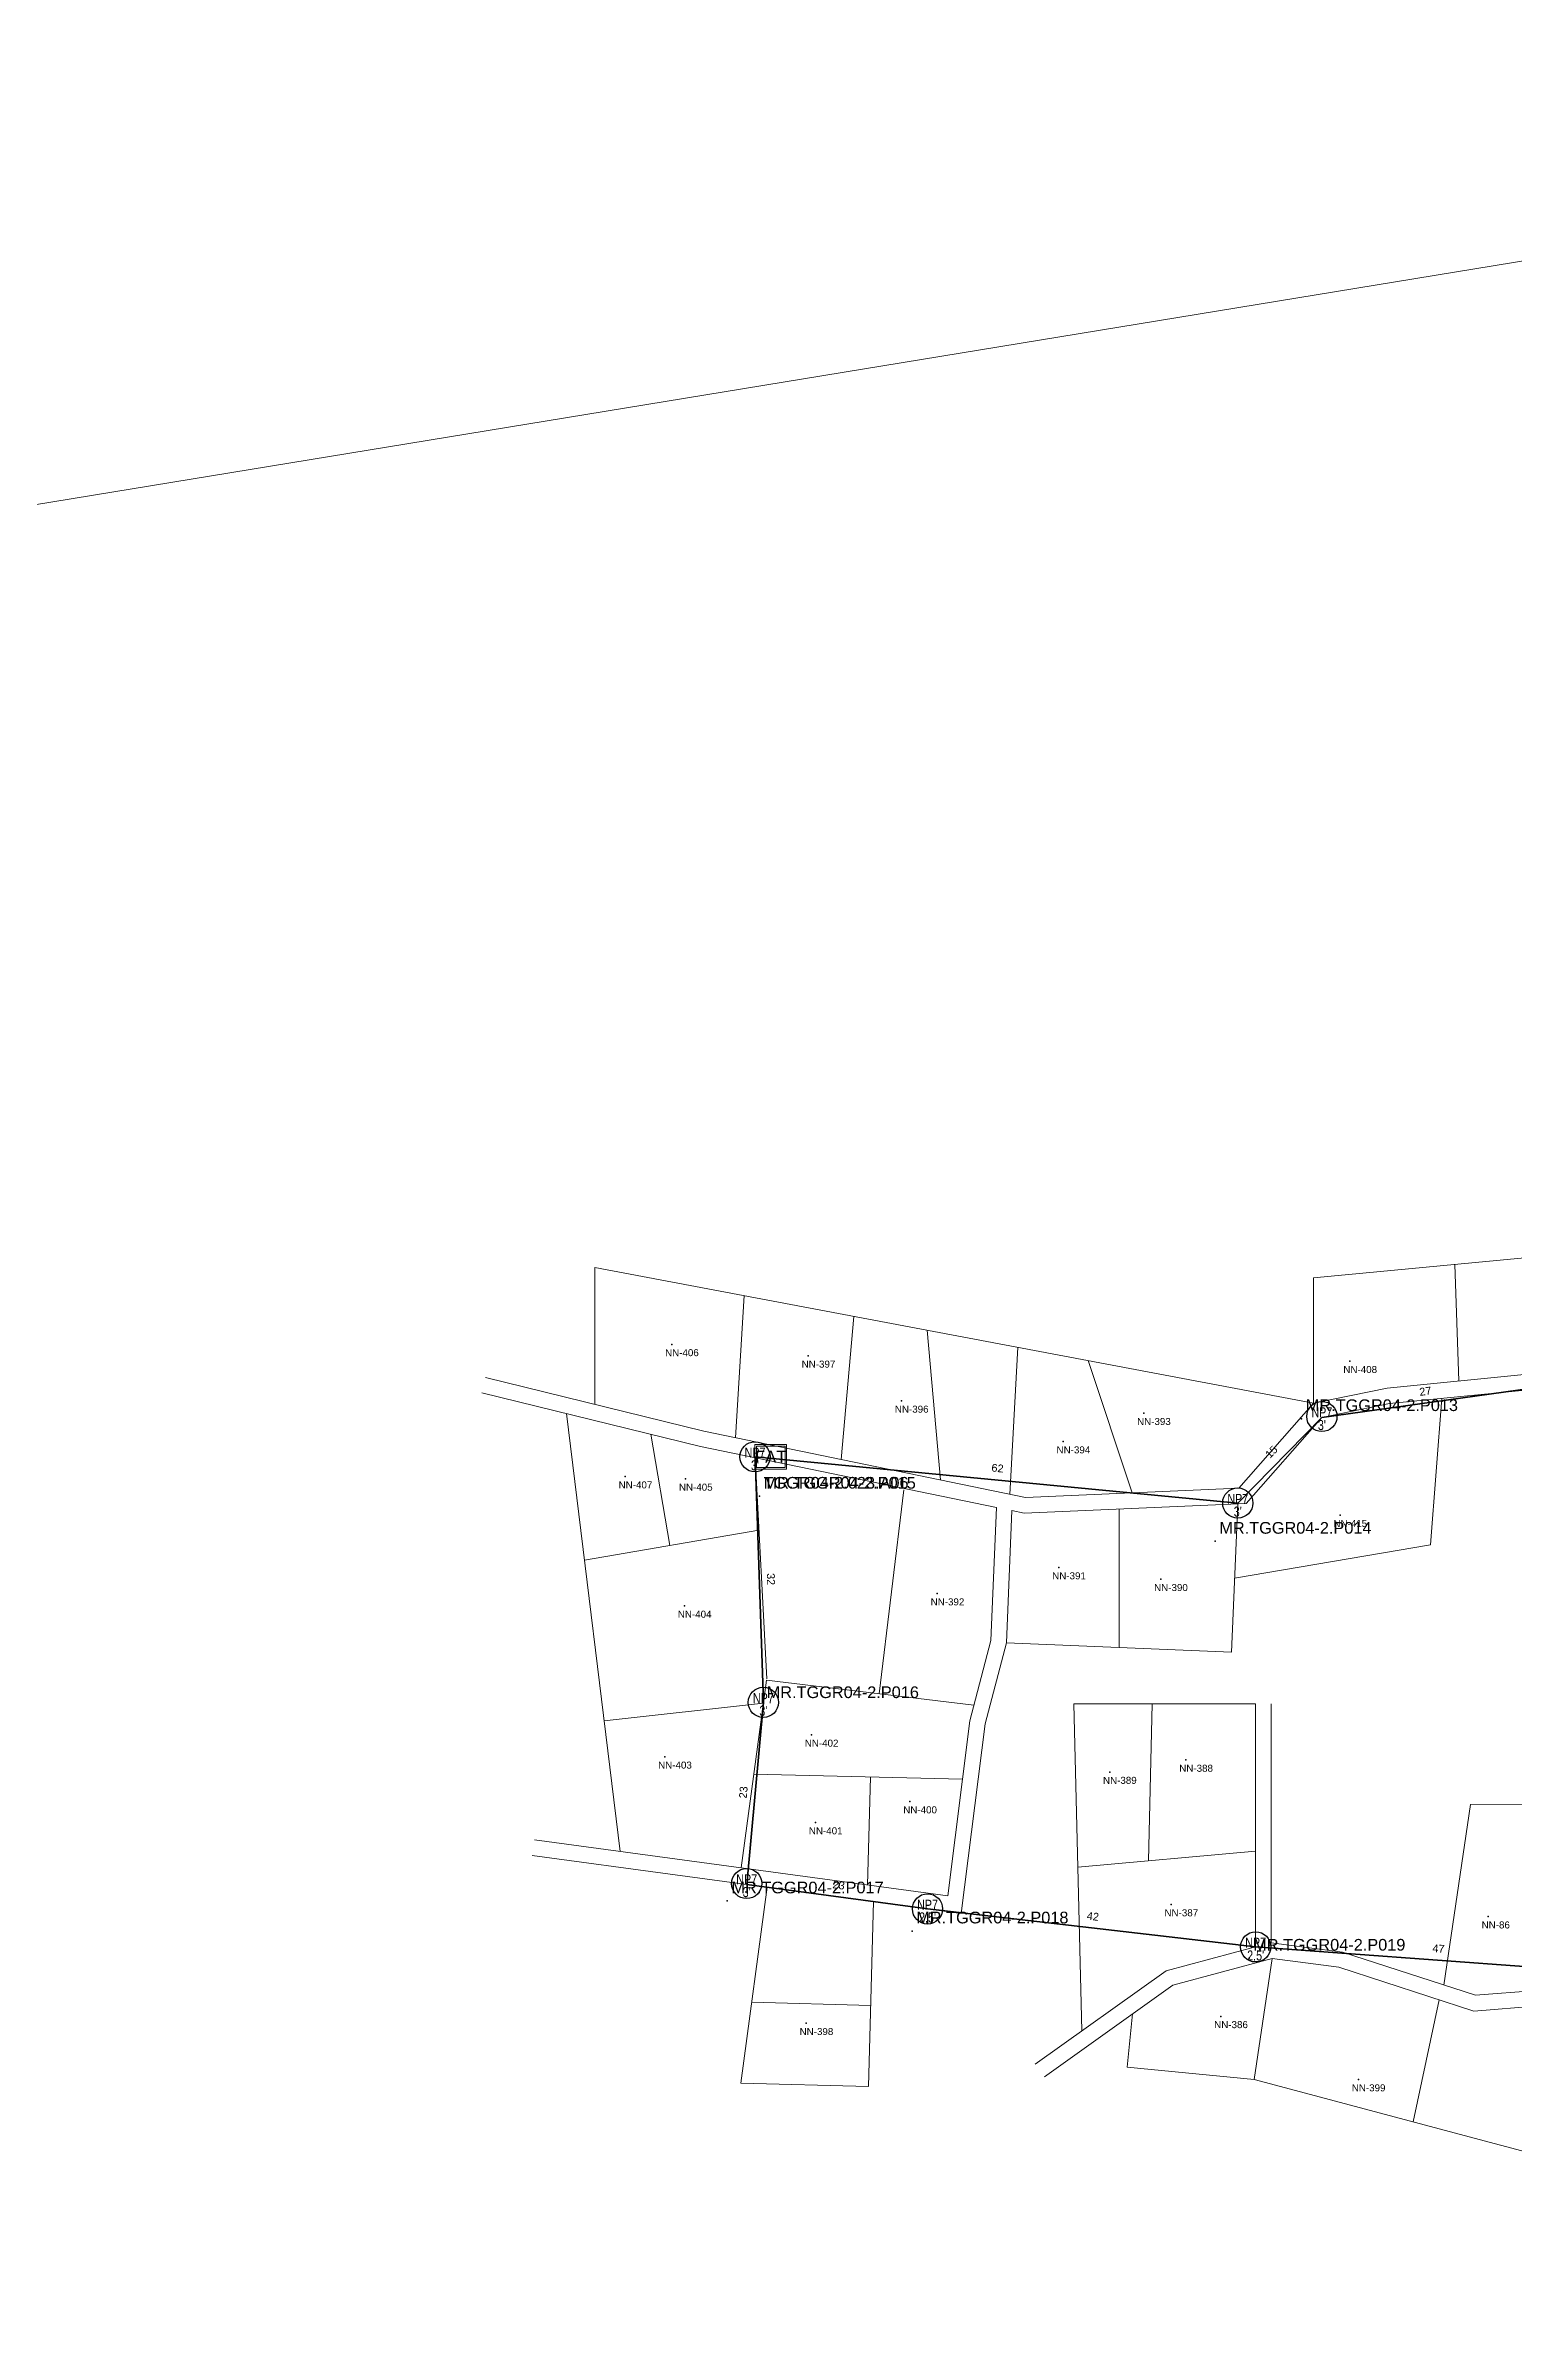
# Model space of a CAD drawing. Header units: metres. Extents: x -2567 to -1147, y 1126 to 2045.
# Drawn here: x -2018.8 to -1830.2, y 1345.7 to 1639.8 of the extents above; entities that cross this region are included whole.
import ezdxf
from ezdxf.enums import TextEntityAlignment as Align

# ---------------------------------------------------------------- set-up
doc = ezdxf.new("R2010")
doc.units = ezdxf.units.M
for name, color, linetype, lineweight in [('BASIC MAP', 7, 'Continuous', 9), ('BOUNDARY FDT 1', 1, 'Continuous', 18), ('FAT', 40, 'Continuous', 9), ('FO 48 CORE', 204, 'Continuous', 35), ('HOME', 7, 'Continuous', 9)]:
    doc.layers.add(name, color=color, linetype=linetype, lineweight=lineweight)
for name, color, linetype in [('BASIC MAP_PT', 7, 'Continuous'), ('BASIC MAP_PT_NUM', 7, 'Continuous'), ('Home Number RW 01 FDT 2', 6, 'Continuous'), ('Label', 130, 'Continuous'), ('NEW POLE 7m (3 inches) FDT 2', 4, 'Continuous'), ('NEW POLE 7M 2.5INCH FDT 2', 212, 'Continuous')]:
    doc.layers.add(name, color=color, linetype=linetype)
doc.styles.get("Standard").update_dxf_attribs({"font": 'arial.ttf'})
doc.styles.add('Title Block 3', font='dgn003.shx')

# ---------------------------------------------------------------- blocks, each defined once
blk = doc.blocks.new('*U68')
at = {"color": 0, "linetype": 'ByBlock', "lineweight": -2}
blk.add_circle((0, 0), 2.24, dxfattribs=at)
at = {"color": 0, "linetype": 'ByBlock', "lineweight": -2, "style": 'Title Block 3', "width": 0.799091}
for s, p in [('NP7', (0, 0.62)), ("3'", (0, -1.27))]:
    blk.add_text(s, height=1.488, dxfattribs=at).set_placement(p, align=Align.MIDDLE_CENTER)
blk = doc.blocks.new('*U70')
at = {"color": 0, "linetype": 'ByBlock', "lineweight": -2}
blk.add_circle((0, 0), 2.24, dxfattribs=at)
at = {"color": 0, "linetype": 'ByBlock', "lineweight": -2, "style": 'Title Block 3', "width": 0.799091}
for s, p in [('NP7', (0, 0.62)), ("2,5'", (0, -1.27))]:
    blk.add_text(s, height=1.488, dxfattribs=at).set_placement(p, align=Align.MIDDLE_CENTER)

msp = doc.modelspace()

# ---------------------------------------------------------------- linework, layer by layer
at = {"layer": 'BASIC MAP', "lineweight": 0}
for points in [[(-1962.27, 1468.64), (-1934.23, 1461.75), (-1892.91, 1453.22), (-1865.46, 1454.42), (-1855.86, 1465.36), (-1846.41, 1467.3), (-1827.96, 1469.1), (-1804.71, 1471.05), (-1793.44, 1466.07), (-1787.83, 1465.42), (-1776.65, 1519.28), (-1768.04, 1531), (-1764.48, 1561.04)], [(-1962.75, 1466.7), (-1934.67, 1459.8), (-1896.62, 1451.95), (-1897.33, 1434.86), (-1900.03, 1424.53), (-1902.88, 1402.04), (-1956.01, 1409.23)], [(-1827.78, 1467.11), (-1846.11, 1465.32), (-1854.8, 1463.53), (-1864.52, 1452.46), (-1893.07, 1451.21), (-1894.63, 1451.54), (-1895.34, 1434.57), (-1898.06, 1424.15), (-1901.15, 1399.78), (-1956.28, 1407.25)], [(-1863.31, 1426.74), (-1863.31, 1395.49), (-1874.81, 1392.43), (-1891.63, 1380.41)], [(-1861.31, 1426.74), (-1861.31, 1396.02), (-1852.16, 1394.83), (-1835.05, 1389.28), (-1827.2, 1389.9)], [(-2023.46, 1301.49), (-1999.7, 1300.46), (-1983.27, 1297.33), (-1954.92, 1284.91), (-1924.81, 1278.72), (-1842.15, 1264.57), (-1832.14, 1284.78), (-1809.93, 1290.18), (-1787.28, 1293.24), (-1750.48, 1289.69), (-1748.25, 1307.09), (-1739.24, 1359.15), (-1734.35, 1366.61), (-1749.49, 1378.66), (-1773.57, 1382.9), (-1788.11, 1385.52), (-1787.78, 1394.07), (-1791.5, 1394.76), (-1826.93, 1387.92), (-1835.29, 1387.25), (-1852.6, 1392.87), (-1861.18, 1393.99), (-1873.94, 1390.59), (-1890.46, 1378.78)]]:
    msp.add_lwpolyline(points, dxfattribs=at)
at = {"layer": 'BASIC MAP_PT'}
for p in [(-1938.35, 1472.91), (-1920.8, 1471.43), (-1851.19, 1470.74), (-1908.82, 1465.65), (-1877.69, 1464.06), (-1857.4, 1463.36), (-1888.04, 1460.41), (-1944.32, 1455.92), (-1936.57, 1455.62), (-1927.08, 1453.39), (-1927.08, 1453.39), (-1852.46, 1450.95), (-1868.51, 1447.6), (-1888.6, 1444.23), (-1904.22, 1440.88), (-1875.5, 1442.72), (-1936.72, 1439.3), (-1926.68, 1426.48), (-1920.41, 1422.73), (-1939.24, 1419.91), (-1882.07, 1417.96), (-1872.28, 1419.51), (-1919.87, 1411.47), (-1907.74, 1414.16), (-1931.21, 1401.39), (-1874.17, 1400.93), (-1907.46, 1397.53), (-1833.42, 1399.38), (-1864.16, 1394.03), (-1921.06, 1385.67), (-1867.79, 1386.56), (-1850.1, 1378.44)]:
    msp.add_point(p, dxfattribs=at)
at = {"layer": 'BOUNDARY FDT 1'}
msp.add_lwpolyline([(-1660.23, 1639.76), (-1481.41, 1443.99), (-1667.34, 1125.73), (-2420.4, 1207.97), (-2566.74, 1457.4), (-2517.96, 1564.7), (-2246.18, 1543.79), (-1660.23, 1639.76)], dxfattribs=at)
at = {"layer": 'FAT', "transparency": 16777216, "flags": 128}
for points in [[(-1927.67, 1456.88), (-1923.59, 1456.88), (-1923.59, 1460.04), (-1927.67, 1460.04)], [(-1927.47, 1457.08), (-1923.79, 1457.08), (-1923.79, 1459.84), (-1927.47, 1459.84)]]:
    msp.add_lwpolyline(points, close=True, dxfattribs=at)
at = {"layer": 'FO 48 CORE'}
msp.add_lwpolyline([(-1827.79, 1467.26), (-1854.8, 1463.53), (-1865.61, 1452.52), (-1927.65, 1458.46), (-1926.58, 1426.91), (-1928.71, 1403.52), (-1905.48, 1400.37), (-1863.31, 1395.49), (-1816.54, 1392.07)], dxfattribs=at)
at = {"layer": 'HOME'}
for points in [[(-1855.86, 1465.36), (-1855.86, 1481.45), (-1783.07, 1488.35)], [(-1837.18, 1468.2), (-1837.71, 1483.17)], [(-1866.01, 1442.88), (-1840.84, 1447.16), (-1839.39, 1465.98)], [(-1839.11, 1390.59), (-1835.7, 1413.8), (-1773.93, 1414.1)], [(-1843.05, 1373), (-1839.73, 1388.69)], [(-1863.52, 1378.45), (-1768.51, 1353.16)]]:
    msp.add_lwpolyline(points, dxfattribs=at)
at = {"layer": 'HOME', "lineweight": 0}
for points in [[(-1948.25, 1465.2), (-1948.25, 1482.79), (-1855.86, 1465.36)], [(-1929.06, 1479.17), (-1930.17, 1460.91)], [(-1914.94, 1476.5), (-1916.58, 1458.11)], [(-1905.52, 1474.73), (-1903.83, 1455.48)], [(-1893.87, 1472.53), (-1894.89, 1453.63)], [(-1884.82, 1470.82), (-1879.18, 1453.82)], [(-1951.87, 1464.02), (-1944.98, 1407.74)], [(-1941.02, 1461.36), (-1938.58, 1447.07)], [(-1926.15, 1429.95), (-1927.64, 1458.35)], [(-1908.54, 1454.21), (-1911.69, 1427.99)], [(-1895.34, 1434.57), (-1866.41, 1433.35), (-1865.61, 1452.41)], [(-1880.87, 1451.75), (-1880.87, 1433.96)], [(-1949.56, 1445.19), (-1927.15, 1449.02)], [(-1929.44, 1405.63), (-1926.18, 1429.74), (-1899.51, 1426.53)], [(-1947.04, 1424.54), (-1926.58, 1426.8)], [(-1863.31, 1426.74), (-1886.68, 1426.74), (-1885.64, 1384.69)], [(-1876.61, 1426.74), (-1877.1, 1406.55)], [(-1927.81, 1417.69), (-1900.98, 1417.06)], [(-1912.82, 1417.34), (-1913.19, 1403.43)], [(-1886.16, 1405.72), (-1863.31, 1407.81)], [(-1912.43, 1401.31), (-1913.06, 1377.54), (-1929.48, 1377.98), (-1926.07, 1403.16)], [(-1879.15, 1386.87), (-1879.81, 1380.02), (-1863.52, 1378.45), (-1861.18, 1393.99)], [(-1928.08, 1388.37), (-1912.78, 1387.96)]]:
    msp.add_lwpolyline(points, dxfattribs=at)

# ---------------------------------------------------------------- block references
at = {"layer": 'NEW POLE 7m (3 inches) FDT 2', "xscale": 0.866141732282704, "yscale": 0.866141732282704, "zscale": 0.866141732282704}
for p in [(-1854.8, 1463.64), (-1927.65, 1458.46), (-1865.61, 1452.52), (-1926.58, 1426.91), (-1928.72, 1403.63)]:
    msp.add_blockref('*U68', p, dxfattribs=at)
at = {"layer": 'NEW POLE 7M 2.5INCH FDT 2', "xscale": 0.866141732282704, "yscale": 0.866141732282704, "zscale": 0.866141732282704}
for p in [(-1905.48, 1400.37), (-1863.31, 1395.49)]:
    msp.add_blockref('*U70', p, dxfattribs=at)

# ---------------------------------------------------------------- texts
at = {"layer": 'BASIC MAP_PT_NUM'}
msp.add_text('TGGR04-2.023.A06', height=1.5, dxfattribs=at).set_placement((-1926.55, 1453.92), align=Align.BOTTOM_LEFT)
at = {"layer": 'FAT', "color": 0, "transparency": 16777216, "flags": 2}
msp.add_attdef('FAT', text='16', height=1.536, dxfattribs=at).set_placement((-1925.63, 1458.46), align=Align.MIDDLE)
at = {"layer": 'Home Number RW 01 FDT 2'}
for s, p in [('NN-406', (-1939.21, 1471.12)), ('NN-397', (-1921.66, 1469.65)), ('NN-408', (-1852.04, 1468.96)), ('NN-396', (-1909.68, 1463.86)), ('NN-393', (-1878.55, 1462.28)), ('NN-394', (-1888.9, 1458.63)), ('NN-407', (-1945.18, 1454.13)), ('NN-405', (-1937.43, 1453.84)), ('NN-415', (-1853.32, 1449.17)), ('NN-391', (-1889.46, 1442.45)), ('NN-390', (-1876.36, 1440.94)), ('NN-404', (-1937.57, 1437.51)), ('NN-392', (-1905.08, 1439.1)), ('NN-402', (-1921.26, 1420.95)), ('NN-403', (-1940.1, 1418.13)), ('NN-389', (-1882.93, 1416.17)), ('NN-388', (-1873.13, 1417.72)), ('NN-400', (-1908.6, 1412.38)), ('NN-401', (-1920.73, 1409.69)), ('NN-387', (-1875.03, 1399.15)), ('NN-86', (-1834.27, 1397.59)), ('NN-398', (-1921.92, 1383.89)), ('NN-386', (-1868.64, 1384.78)), ('NN-399', (-1850.96, 1376.66))]:
    msp.add_text(s, height=0.9, dxfattribs=at).set_placement(p, align=Align.BOTTOM_LEFT)
at = {"layer": 'Label', "char_height": 1, "attachment_point": 8}
for s, insert, rotation in [('27', (-1841.43, 1466.39), 7.8607), ('15', (-1860.92, 1458.73), 45.5186), ('62', (-1896.53, 1456.49), 354.5335), ('32', (-1926.11, 1442.72), 271.9345), ('23', (-1928.64, 1415.3), 84.7889), ('23', (-1916.96, 1402.93), 352.2851), ('42', (-1884.28, 1398.92), 353.4018), ('47', (-1839.85, 1394.78), 355.8167)]:
    msp.add_mtext(s, dxfattribs=dict(at, insert=insert, rotation=rotation))
at = {"layer": 'NEW POLE 7m (3 inches) FDT 2'}
for s, p in [('MR.TGGR04-2.P013', (-1856.87, 1463.89)), ('MR.TGGR04-2.P015', (-1926.55, 1453.92)), ('MR.TGGR04-2.P014', (-1867.98, 1448.13)), ('MR.TGGR04-2.P016', (-1926.15, 1427.01)), ('MR.TGGR04-2.P017', (-1930.68, 1401.92))]:
    msp.add_text(s, height=1.5, dxfattribs=at).set_placement(p, align=Align.BOTTOM_LEFT)
at = {"layer": 'NEW POLE 7M 2.5INCH FDT 2'}
for s, p in [('MR.TGGR04-2.P018', (-1906.93, 1398.06)), ('MR.TGGR04-2.P019', (-1863.63, 1394.56))]:
    msp.add_text(s, height=1.5, dxfattribs=at).set_placement(p, align=Align.BOTTOM_LEFT)

doc.saveas('drawing.dxf')
